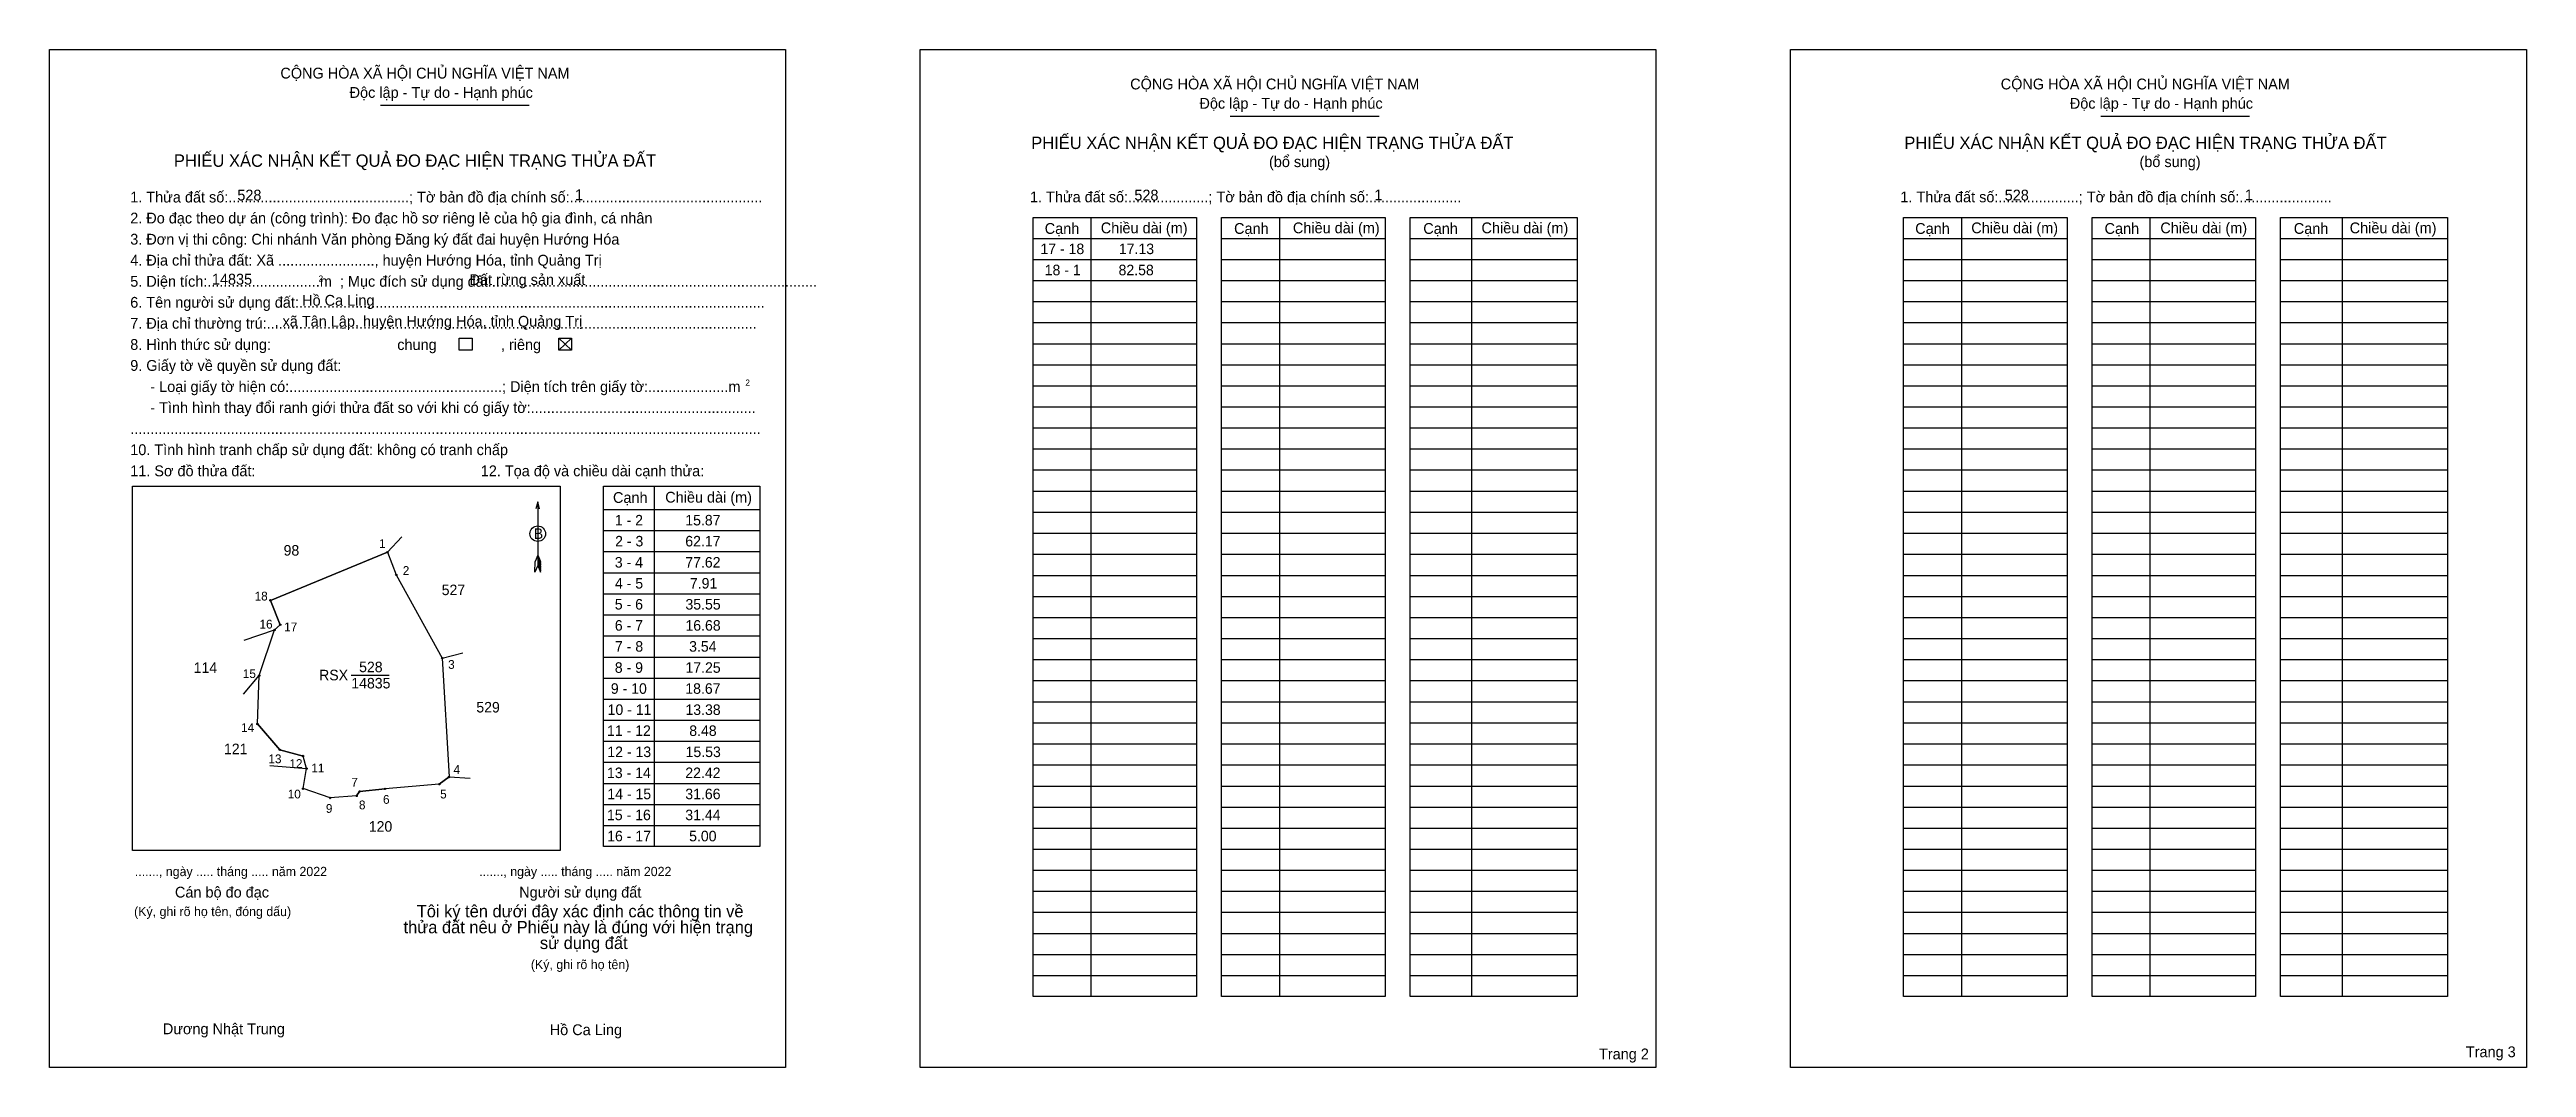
# Model space of a CAD drawing. Extents: x 543540 to 545157, y 1837624 to 1838289.
import ezdxf

# ---------------------------------------------------------------- set-up
doc = ezdxf.new("R2010")
doc.units = 0
for name, color, linetype in [('Level 1', 7, 'Continuous'), ('Level 10', 7, 'Continuous'), ('Level 11', 7, 'Continuous'), ('Level 13', 7, 'Continuous'), ('Level 2', 7, 'Continuous'), ('Level 25', 7, 'Continuous'), ('Level 27', 7, 'Continuous'), ('Level 36', 7, 'Continuous'), ('Level 48', 7, 'Continuous'), ('Level 50', 7, 'Continuous'), ('Level 52', 7, 'Continuous'), ('Level 55', 7, 'Continuous'), ('Level 6', 7, 'Continuous'), ('Level 9', 7, 'Continuous')]:
    doc.layers.add(name, color=color, linetype=linetype)

msp = doc.modelspace()

# ---------------------------------------------------------------- linework, layer by layer
at = {"layer": 'Level 1'}
for p, q in [((543540.1, 1838288.8), (543540.1, 1838288.8)), ((544108.3, 1838288.8), (544108.3, 1838288.8)), ((543756.1, 1838252.5), (543853.3, 1838252.5)), ((544310.8, 1838245.4), (544408, 1838245.4)), ((544879, 1838245.4), (544976.1, 1838245.4)), ((544219.9, 1838179.3), (544219.9, 1837670.7)), ((544342.9, 1838179.3), (544342.9, 1837670.7)), ((544468.3, 1838179.3), (544468.3, 1837670.7)), ((544788, 1838179.3), (544788, 1837670.7)), ((544911.1, 1838179.3), (544911.1, 1837670.7)), ((545036.5, 1838179.3), (545036.5, 1837670.7)), ((544182.1, 1838165.6), (544288.8, 1838165.6)), ((544305.1, 1838165.6), (544411.9, 1838165.6)), ((544428.2, 1838165.6), (544537.3, 1838165.6)), ((544750.2, 1838165.6), (544857, 1838165.6)), ((544873.3, 1838165.6), (544980.1, 1838165.6)), ((544996.4, 1838165.6), (545105.4, 1838165.6)), ((544182.1, 1838151.8), (544288.8, 1838151.8)), ((544305.1, 1838151.8), (544411.9, 1838151.8)), ((544428.2, 1838151.8), (544537.3, 1838151.8)), ((544750.2, 1838151.8), (544857, 1838151.8)), ((544873.3, 1838151.8), (544980.1, 1838151.8)), ((544996.4, 1838151.8), (545105.4, 1838151.8)), ((544182.1, 1838138.1), (544288.8, 1838138.1)), ((544182.1, 1838124.3), (544288.8, 1838124.3)), ((544305.1, 1838138.1), (544411.9, 1838138.1)), ((544305.1, 1838124.3), (544411.9, 1838124.3)), ((544428.2, 1838138.1), (544537.3, 1838138.1)), ((544428.2, 1838124.3), (544537.3, 1838124.3)), ((544750.2, 1838138.1), (544857, 1838138.1)), ((544750.2, 1838124.3), (544857, 1838124.3)), ((544873.3, 1838138.1), (544980.1, 1838138.1)), ((544873.3, 1838124.3), (544980.1, 1838124.3)), ((544996.4, 1838138.1), (545105.4, 1838138.1)), ((544996.4, 1838124.3), (545105.4, 1838124.3)), ((544182.1, 1838110.6), (544288.8, 1838110.6)), ((544305.1, 1838110.6), (544411.9, 1838110.6)), ((544428.2, 1838110.6), (544537.3, 1838110.6)), ((544750.2, 1838110.6), (544857, 1838110.6)), ((544873.3, 1838110.6), (544980.1, 1838110.6)), ((544996.4, 1838110.6), (545105.4, 1838110.6)), ((543872.5, 1838100.4), (543880.8, 1838092.7)), ((543872.5, 1838092.7), (543880.8, 1838100.4)), ((544182.1, 1838096.8), (544288.8, 1838096.8)), ((544305.1, 1838096.8), (544411.9, 1838096.8)), ((544428.2, 1838096.8), (544537.3, 1838096.8)), ((544750.2, 1838096.8), (544857, 1838096.8)), ((544873.3, 1838096.8), (544980.1, 1838096.8)), ((544996.4, 1838096.8), (545105.4, 1838096.8)), ((544182.1, 1838083.1), (544288.8, 1838083.1)), ((544305.1, 1838083.1), (544411.9, 1838083.1)), ((544428.2, 1838083.1), (544537.3, 1838083.1)), ((544750.2, 1838083.1), (544857, 1838083.1)), ((544873.3, 1838083.1), (544980.1, 1838083.1)), ((544996.4, 1838083.1), (545105.4, 1838083.1)), ((544182.1, 1838069.3), (544288.8, 1838069.3)), ((544305.1, 1838069.3), (544411.9, 1838069.3)), ((544428.2, 1838069.3), (544537.3, 1838069.3)), ((544750.2, 1838069.3), (544857, 1838069.3)), ((544873.3, 1838069.3), (544980.1, 1838069.3)), ((544996.4, 1838069.3), (545105.4, 1838069.3)), ((544182.1, 1838055.6), (544288.8, 1838055.6)), ((544182.1, 1838041.8), (544288.8, 1838041.8)), ((544305.1, 1838055.6), (544411.9, 1838055.6)), ((544305.1, 1838041.8), (544411.9, 1838041.8)), ((544428.2, 1838055.6), (544537.3, 1838055.6)), ((544428.2, 1838041.8), (544537.3, 1838041.8)), ((544750.2, 1838055.6), (544857, 1838055.6)), ((544750.2, 1838041.8), (544857, 1838041.8)), ((544873.3, 1838055.6), (544980.1, 1838055.6)), ((544873.3, 1838041.8), (544980.1, 1838041.8)), ((544996.4, 1838055.6), (545105.4, 1838055.6)), ((544996.4, 1838041.8), (545105.4, 1838041.8)), ((544182.1, 1838028.1), (544288.8, 1838028.1)), ((544305.1, 1838028.1), (544411.9, 1838028.1)), ((544428.2, 1838028.1), (544537.3, 1838028.1)), ((544750.2, 1838028.1), (544857, 1838028.1)), ((544873.3, 1838028.1), (544980.1, 1838028.1)), ((544996.4, 1838028.1), (545105.4, 1838028.1)), ((544182.1, 1838014.4), (544288.8, 1838014.4)), ((544305.1, 1838014.4), (544411.9, 1838014.4)), ((544428.2, 1838014.4), (544537.3, 1838014.4)), ((544750.2, 1838014.4), (544857, 1838014.4)), ((544873.3, 1838014.4), (544980.1, 1838014.4)), ((544996.4, 1838014.4), (545105.4, 1838014.4)), ((543594.2, 1838003.8), (543594.2, 1838003.8)), ((543858.8, 1837993.6), (543858.8, 1837952)), ((543934.7, 1838003.9), (543934.7, 1837768.6)), ((544182.1, 1838000.6), (544288.8, 1838000.6)), ((544305.1, 1838000.6), (544411.9, 1838000.6)), ((544428.2, 1838000.6), (544537.3, 1838000.6)), ((544750.2, 1838000.6), (544857, 1838000.6)), ((544873.3, 1838000.6), (544980.1, 1838000.6)), ((544996.4, 1838000.6), (545105.4, 1838000.6)), ((543901.7, 1837988.6), (544003.7, 1837988.6)), ((544182.1, 1837986.9), (544288.8, 1837986.9)), ((544305.1, 1837986.9), (544411.9, 1837986.9)), ((544428.2, 1837986.9), (544537.3, 1837986.9)), ((544750.2, 1837986.9), (544857, 1837986.9)), ((544873.3, 1837986.9), (544980.1, 1837986.9)), ((544996.4, 1837986.9), (545105.4, 1837986.9)), ((543901.7, 1837974.8), (544003.7, 1837974.8)), ((543901.7, 1837961.1), (544003.7, 1837961.1)), ((544182.1, 1837973.1), (544288.8, 1837973.1)), ((544305.1, 1837973.1), (544411.9, 1837973.1)), ((544428.2, 1837973.1), (544537.3, 1837973.1)), ((544750.2, 1837973.1), (544857, 1837973.1)), ((544873.3, 1837973.1), (544980.1, 1837973.1)), ((544996.4, 1837973.1), (545105.4, 1837973.1)), ((543856.9, 1837947.7), (543857, 1837954.6)), ((543858.8, 1837952), (543856.9, 1837947.7)), ((543858.8, 1837958.8), (543857, 1837954.6)), ((543858.8, 1837958.8), (543860.5, 1837954.6)), ((543858.8, 1837958.2), (543860.5, 1837954)), ((543858.8, 1837957.7), (543860.5, 1837953.4)), ((543858.8, 1837957.1), (543860.5, 1837952.8)), ((543858.8, 1837956.4), (543860.5, 1837952.2)), ((543858.8, 1837955.8), (543860.5, 1837951.5)), ((543858.8, 1837955.2), (543860.5, 1837950.9)), ((543858.8, 1837954.7), (543860.6, 1837950.3)), ((543858.8, 1837954.1), (543860.6, 1837949.7)), ((543858.8, 1837953.5), (543860.6, 1837949.1)), ((543858.8, 1837952.9), (543860.6, 1837948.5)), ((543858.8, 1837952), (543860.6, 1837947.7)), ((543860.6, 1837947.7), (543860.5, 1837954.6)), ((543901.7, 1837947.3), (544003.7, 1837947.3)), ((544182.1, 1837959.4), (544288.8, 1837959.4)), ((544182.1, 1837945.6), (544288.8, 1837945.6)), ((544305.1, 1837959.4), (544411.9, 1837959.4)), ((544305.1, 1837945.6), (544411.9, 1837945.6)), ((544428.2, 1837959.4), (544537.3, 1837959.4)), ((544428.2, 1837945.6), (544537.3, 1837945.6)), ((544750.2, 1837959.4), (544857, 1837959.4)), ((544750.2, 1837945.6), (544857, 1837945.6)), ((544873.3, 1837959.4), (544980.1, 1837959.4)), ((544873.3, 1837945.6), (544980.1, 1837945.6)), ((544996.4, 1837959.4), (545105.4, 1837959.4)), ((544996.4, 1837945.6), (545105.4, 1837945.6)), ((543901.7, 1837933.6), (544003.7, 1837933.6)), ((544182.1, 1837931.9), (544288.8, 1837931.9)), ((544305.1, 1837931.9), (544411.9, 1837931.9)), ((544428.2, 1837931.9), (544537.3, 1837931.9)), ((544750.2, 1837931.9), (544857, 1837931.9)), ((544873.3, 1837931.9), (544980.1, 1837931.9)), ((544996.4, 1837931.9), (545105.4, 1837931.9)), ((543901.7, 1837919.8), (544003.7, 1837919.8)), ((544182.1, 1837918.1), (544288.8, 1837918.1)), ((544305.1, 1837918.1), (544411.9, 1837918.1)), ((544428.2, 1837918.1), (544537.3, 1837918.1)), ((544750.2, 1837918.1), (544857, 1837918.1)), ((544873.3, 1837918.1), (544980.1, 1837918.1)), ((544996.4, 1837918.1), (545105.4, 1837918.1)), ((543901.7, 1837906.1), (544003.7, 1837906.1)), ((544182.1, 1837904.4), (544288.8, 1837904.4)), ((544305.1, 1837904.4), (544411.9, 1837904.4)), ((544428.2, 1837904.4), (544537.3, 1837904.4)), ((544750.2, 1837904.4), (544857, 1837904.4)), ((544873.3, 1837904.4), (544980.1, 1837904.4)), ((544996.4, 1837904.4), (545105.4, 1837904.4)), ((543901.7, 1837892.3), (544003.7, 1837892.3)), ((544182.1, 1837890.6), (544288.8, 1837890.6)), ((544305.1, 1837890.6), (544411.9, 1837890.6)), ((544428.2, 1837890.6), (544537.3, 1837890.6)), ((544750.2, 1837890.6), (544857, 1837890.6)), ((544873.3, 1837890.6), (544980.1, 1837890.6)), ((544996.4, 1837890.6), (545105.4, 1837890.6)), ((543901.7, 1837878.6), (544003.7, 1837878.6)), ((543901.7, 1837864.8), (544003.7, 1837864.8)), ((544182.1, 1837876.9), (544288.8, 1837876.9)), ((544305.1, 1837876.9), (544411.9, 1837876.9)), ((544428.2, 1837876.9), (544537.3, 1837876.9)), ((544750.2, 1837876.9), (544857, 1837876.9)), ((544873.3, 1837876.9), (544980.1, 1837876.9)), ((544996.4, 1837876.9), (545105.4, 1837876.9)), ((543901.7, 1837851.1), (544003.7, 1837851.1)), ((544182.1, 1837863.1), (544288.8, 1837863.1)), ((544182.1, 1837849.4), (544288.8, 1837849.4)), ((544305.1, 1837863.1), (544411.9, 1837863.1)), ((544305.1, 1837849.4), (544411.9, 1837849.4)), ((544428.2, 1837863.1), (544537.3, 1837863.1)), ((544428.2, 1837849.4), (544537.3, 1837849.4)), ((544750.2, 1837863.1), (544857, 1837863.1)), ((544750.2, 1837849.4), (544857, 1837849.4)), ((544873.3, 1837863.1), (544980.1, 1837863.1)), ((544873.3, 1837849.4), (544980.1, 1837849.4)), ((544996.4, 1837863.1), (545105.4, 1837863.1)), ((544996.4, 1837849.4), (545105.4, 1837849.4)), ((543901.7, 1837837.3), (544003.7, 1837837.3)), ((544182.1, 1837835.6), (544288.8, 1837835.6)), ((544305.1, 1837835.6), (544411.9, 1837835.6)), ((544428.2, 1837835.6), (544537.3, 1837835.6)), ((544750.2, 1837835.6), (544857, 1837835.6)), ((544873.3, 1837835.6), (544980.1, 1837835.6)), ((544996.4, 1837835.6), (545105.4, 1837835.6)), ((543901.7, 1837823.6), (544003.7, 1837823.6)), ((544182.1, 1837821.9), (544288.8, 1837821.9)), ((544305.1, 1837821.9), (544411.9, 1837821.9)), ((544428.2, 1837821.9), (544537.3, 1837821.9)), ((544750.2, 1837821.9), (544857, 1837821.9)), ((544873.3, 1837821.9), (544980.1, 1837821.9)), ((544996.4, 1837821.9), (545105.4, 1837821.9)), ((543901.7, 1837809.8), (544003.7, 1837809.8)), ((544182.1, 1837808.1), (544288.8, 1837808.1)), ((544305.1, 1837808.1), (544411.9, 1837808.1)), ((544428.2, 1837808.1), (544537.3, 1837808.1)), ((544750.2, 1837808.1), (544857, 1837808.1)), ((544873.3, 1837808.1), (544980.1, 1837808.1)), ((544996.4, 1837808.1), (545105.4, 1837808.1)), ((543901.7, 1837796.1), (544003.7, 1837796.1)), ((544182.1, 1837794.4), (544288.8, 1837794.4)), ((544305.1, 1837794.4), (544411.9, 1837794.4)), ((544428.2, 1837794.4), (544537.3, 1837794.4)), ((544750.2, 1837794.4), (544857, 1837794.4)), ((544873.3, 1837794.4), (544980.1, 1837794.4)), ((544996.4, 1837794.4), (545105.4, 1837794.4)), ((543901.7, 1837782.3), (544003.7, 1837782.3)), ((544182.1, 1837780.7), (544288.8, 1837780.7)), ((544182.1, 1837766.9), (544288.8, 1837766.9)), ((544305.1, 1837780.7), (544411.9, 1837780.7)), ((544305.1, 1837766.9), (544411.9, 1837766.9)), ((544428.2, 1837780.7), (544537.3, 1837780.7)), ((544428.2, 1837766.9), (544537.3, 1837766.9)), ((544750.2, 1837780.7), (544857, 1837780.7)), ((544750.2, 1837766.9), (544857, 1837766.9)), ((544873.3, 1837780.7), (544980.1, 1837780.7)), ((544873.3, 1837766.9), (544980.1, 1837766.9)), ((544996.4, 1837780.7), (545105.4, 1837780.7)), ((544996.4, 1837766.9), (545105.4, 1837766.9)), ((543873.5, 1837766), (543873.5, 1837766)), ((544182.1, 1837753.2), (544288.8, 1837753.2)), ((544305.1, 1837753.2), (544411.9, 1837753.2)), ((544428.2, 1837753.2), (544537.3, 1837753.2)), ((544750.2, 1837753.2), (544857, 1837753.2)), ((544873.3, 1837753.2), (544980.1, 1837753.2)), ((544996.4, 1837753.2), (545105.4, 1837753.2)), ((544182.1, 1837739.4), (544288.8, 1837739.4)), ((544305.1, 1837739.4), (544411.9, 1837739.4)), ((544428.2, 1837739.4), (544537.3, 1837739.4)), ((544750.2, 1837739.4), (544857, 1837739.4)), ((544873.3, 1837739.4), (544980.1, 1837739.4)), ((544996.4, 1837739.4), (545105.4, 1837739.4)), ((544182.1, 1837725.7), (544288.8, 1837725.7)), ((544305.1, 1837725.7), (544411.9, 1837725.7)), ((544428.2, 1837725.7), (544537.3, 1837725.7)), ((544750.2, 1837725.7), (544857, 1837725.7)), ((544873.3, 1837725.7), (544980.1, 1837725.7)), ((544996.4, 1837725.7), (545105.4, 1837725.7)), ((544182.1, 1837711.9), (544288.8, 1837711.9)), ((544305.1, 1837711.9), (544411.9, 1837711.9)), ((544428.2, 1837711.9), (544537.3, 1837711.9)), ((544750.2, 1837711.9), (544857, 1837711.9)), ((544873.3, 1837711.9), (544980.1, 1837711.9)), ((544996.4, 1837711.9), (545105.4, 1837711.9)), ((544182.1, 1837698.2), (544288.8, 1837698.2)), ((544305.1, 1837698.2), (544411.9, 1837698.2)), ((544428.2, 1837698.2), (544537.3, 1837698.2)), ((544750.2, 1837698.2), (544857, 1837698.2)), ((544873.3, 1837698.2), (544980.1, 1837698.2)), ((544996.4, 1837698.2), (545105.4, 1837698.2)), ((544182.1, 1837684.4), (544288.8, 1837684.4)), ((544305.1, 1837684.4), (544411.9, 1837684.4)), ((544428.2, 1837684.4), (544537.3, 1837684.4)), ((544750.2, 1837684.4), (544857, 1837684.4)), ((544873.3, 1837684.4), (544980.1, 1837684.4)), ((544996.4, 1837684.4), (545105.4, 1837684.4)), ((544020.5, 1837624.4), (544020.5, 1837624.4)), ((544588.7, 1837624.4), (544588.7, 1837624.4))]:
    msp.add_line(p, q, dxfattribs=at)
for points in [[(544182.1, 1838179.3), (544288.8, 1838179.3), (544288.8, 1837670.7), (544182.1, 1837670.7)], [(544305.1, 1838179.3), (544411.9, 1838179.3), (544411.9, 1837670.7), (544305.1, 1837670.7)], [(544428.2, 1838179.3), (544537.3, 1838179.3), (544537.3, 1837670.7), (544428.2, 1837670.7)], [(544750.2, 1838179.3), (544857, 1838179.3), (544857, 1837670.7), (544750.2, 1837670.7)], [(544873.3, 1838179.3), (544980.1, 1838179.3), (544980.1, 1837670.7), (544873.3, 1837670.7)], [(544996.4, 1838179.3), (545105.4, 1838179.3), (545105.4, 1837670.7), (544996.4, 1837670.7)], [(543594.2, 1838003.8), (543873.5, 1838003.8), (543873.5, 1837766), (543594.2, 1837766)], [(543901.7, 1838003.9), (544003.7, 1838003.9), (544003.7, 1837768.6), (543901.7, 1837768.6)]]:
    msp.add_lwpolyline(points, close=True, dxfattribs=at)
msp.add_lwpolyline([(543859.9, 1837989.1), (543858.8, 1837993.6), (543857.6, 1837989.1)], dxfattribs=at)
msp.add_circle((543858.8, 1837972.8), 5.07, dxfattribs=at)
at = {"layer": 'Level 10'}
msp.add_lwpolyline([(543684.3, 1837929.3), (543760.7, 1837960.7), (543766.4, 1837945.9), (543796.5, 1837891.5), (543800.9, 1837814), (543794.5, 1837809.3), (543759.1, 1837806.2), (543742.5, 1837804.6), (543740.5, 1837801.7), (543723.3, 1837800.3), (543705.6, 1837806.4), (543707.9, 1837819.5), (543705.6, 1837827.7), (543690.5, 1837831.7), (543675.8, 1837848.6), (543677, 1837880.2), (543687, 1837910), (543690.7, 1837913.4)], close=True, dxfattribs=at)
at = {"layer": 'Level 11'}
for centre in [(543760.7, 1837960.7), (543766.4, 1837945.9), (543684.3, 1837929.3), (543684.3, 1837929.3), (543690.7, 1837913.4), (543687, 1837910), (543677, 1837880.2), (543796.5, 1837891.5), (543675.8, 1837848.6), (543690.5, 1837831.7), (543705.6, 1837827.7), (543707.9, 1837819.5), (543705.6, 1837806.4), (543723.3, 1837800.3), (543740.5, 1837801.7), (543742.5, 1837804.6), (543759.1, 1837806.2), (543794.5, 1837809.3), (543800.9, 1837814)]:
    msp.add_circle(centre, 0.458, dxfattribs=at)
at = {"layer": 'Level 2'}
for points in [[(543540.1, 1838288.8), (544020.5, 1838288.8), (544020.5, 1837624.4), (543540.1, 1837624.4)], [(544108.3, 1838288.8), (544588.7, 1838288.8), (544588.7, 1837624.4), (544108.3, 1837624.4)], [(544676.5, 1838288.8), (545156.9, 1838288.8), (545156.9, 1837624.4), (544676.5, 1837624.4)]]:
    msp.add_lwpolyline(points, close=True, dxfattribs=at)
at = {"layer": 'Level 25'}
for p, q in [((543760.7, 1837960.7), (543684.3, 1837929.3)), ((543684.3, 1837929.3), (543690.7, 1837913.4)), ((543675.8, 1837848.6), (543690.5, 1837831.7)), ((543690.5, 1837831.7), (543705.6, 1837827.7)), ((543740.5, 1837801.7), (543742.5, 1837804.6)), ((543742.5, 1837804.6), (543759.1, 1837806.2)), ((543794.5, 1837809.3), (543800.9, 1837814))]:
    msp.add_line(p, q, dxfattribs=at)
at = {"layer": 'Level 27'}
for p, q in [((543760.7, 1837960.7), (543770.1, 1837970.8)), ((543796.5, 1837891.5), (543809.8, 1837895)), ((543800.9, 1837814), (543814.6, 1837813.2))]:
    msp.add_line(p, q, dxfattribs=at)
at = {"layer": 'Level 50'}
for points in [[(543807.6, 1838100.4), (543815.9, 1838100.4), (543815.9, 1838092.7), (543807.6, 1838092.7)], [(543872.5, 1838100.4), (543880.8, 1838100.4), (543880.8, 1838092.7), (543872.5, 1838092.7)]]:
    msp.add_lwpolyline(points, close=True, dxfattribs=at)
at = {"layer": 'Level 9'}
for p, q in [((543667.2, 1837903.3), (543687, 1837910)), ((543666.8, 1837868.1), (543677, 1837880.2)), ((543737.1, 1837880.5), (543761.9, 1837880.5)), ((543683.9, 1837821.6), (543707.9, 1837819.5))]:
    msp.add_line(p, q, dxfattribs=at)

# ---------------------------------------------------------------- texts
at = {"layer": 'Level 1'}
for s, height, p in [('CỘNG HÒA XÃ HỘI CHỦ NGHĨA VIỆT NAM', 7.056, (543690.8, 1838269.9)), ('CỘNG HÒA XÃ HỘI CHỦ NGHĨA VIỆT NAM', 7.056, (544245.5, 1838262.8)), ('CỘNG HÒA XÃ HỘI CHỦ NGHĨA VIỆT NAM', 7.056, (544813.7, 1838262.8)), ('Độc lập - Tự do - Hạnh phúc', 7.056, (543736, 1838257.3)), ('Độc lập - Tự do - Hạnh phúc', 7.056, (544290.7, 1838250.2)), ('Độc lập - Tự do - Hạnh phúc', 7.056, (544858.8, 1838250.2)), ('PHIẾU XÁC NHẬN KẾT QUẢ ĐO ĐẠC HIỆN TRẠNG THỬA ĐẤT', 8.065, (543621.3, 1838212.3)), ('PHIẾU XÁC NHẬN KẾT QUẢ ĐO ĐẠC HIỆN TRẠNG THỬA ĐẤT', 8.065, (544180.9, 1838223.9)), ('(bổ sung)', 7.06, (544336.1, 1838212.1)), ('PHIẾU XÁC NHẬN KẾT QUẢ ĐO ĐẠC HIỆN TRẠNG THỬA ĐẤT', 8.065, (544750.8, 1838223.9)), ('(bổ sung)', 7.06, (544904.3, 1838212.1)), ('1. Thửa đất số:.............................................; Tờ bản đồ địa chính số:................................................', 7.0563, (543592.8, 1838189)), ('1. Thửa đất số:....................; Tờ bản đồ địa chính số:.......................', 7.056, (544180.1, 1838189.1)), ('1. Thửa đất số:....................; Tờ bản đồ địa chính số:.......................', 7.056, (544748.2, 1838189.1)), ('2. Đo đạc theo dự án (công trình): Đo đạc hồ sơ riêng lẻ của hộ gia đình, cá nhân', 7.056, (543592.8, 1838175.3)), ('Cạnh', 7.06, (544189.7, 1838168.5)), ('Chiều dài (m)', 7.056, (544226.3, 1838168.9)), ('Cạnh', 7.06, (544313.3, 1838168.5)), ('Chiều dài (m)', 7.056, (544351.7, 1838168.9)), ('Cạnh', 7.06, (544436.8, 1838168.5)), ('Chiều dài (m)', 7.056, (544474.8, 1838168.9)), ('Cạnh', 7.06, (544757.9, 1838168.5)), ('Chiều dài (m)', 7.056, (544794.5, 1838168.9)), ('Cạnh', 7.06, (544881.5, 1838168.5)), ('Chiều dài (m)', 7.056, (544917.9, 1838168.9)), ('Cạnh', 7.06, (545005, 1838168.5)), ('Chiều dài (m)', 7.056, (545041.5, 1838168.9)), ('4. Địa chỉ thửa đất: Xã ........................, huyện Hướng Hóa, tỉnh Quảng Trị', 7.056, (543592.8, 1838147.8)), ('3. Đơn vị thi công: Chi nhánh Văn phòng Đăng ký đất đai huyện Hướng Hóa', 7.056, (543592.8, 1838161.5)), ('5. Diện tích:............................m  ; Mục đích sử dụng đất:.................................................................................', 7.0563, (543592.8, 1838134)), ('2', 4.03, (543715.7, 1838137.3)), ('6. Tên người sử dụng đất:....................................................................................................................', 7.0563, (543592.8, 1838120.3)), ('7. Địa chỉ thường trú:..........................................................................................................................', 7.0563, (543592.8, 1838106.6)), ('chung                , riêng', 7.056, (543767.1, 1838092.7)), ('9. Giấy tờ về quyền sử dụng đất:', 7.056, (543592.8, 1838079.1)), ('2', 4.03, (543994.3, 1838069.4)), ('     - Loại giấy tờ hiện có:.....................................................; Diện tích trên giấy tờ:....................m', 7.0563, (543592.8, 1838065.3)), ('     - Tình hình thay đổi ranh giới thửa đất so với khi có giấy tờ:........................................................', 7.0563, (543592.8, 1838051.6)), ('10. Tình hình tranh chấp sử dụng đất: không có tranh chấp', 7.056, (543592.8, 1838024.1)), ('.............................................................................................................................................................', 7.0563, (543592.8, 1838037.8)), ('11. Sơ đồ thửa đất:', 7.056, (543592.8, 1838010.3)), ('12. Tọa độ và chiều dài cạnh thửa:', 7.056, (543821.6, 1838010.3)), ('Cạnh', 7.06, (543907.9, 1837992.9)), ('Chiều dài (m)', 7.056, (543942, 1837993.1)), ('B', 6.87, (543856.2, 1837969.4)), ('......., ngày ..... tháng ..... năm 2022', 6.049, (543595.8, 1837749.3)), ('......., ngày ..... tháng ..... năm 2022', 6.049, (543820.6, 1837749.3)), ('Cán bộ đo đạc', 7.056, (543622, 1837735.3)), ('Người sử dụng đất', 7.056, (543846.7, 1837735.3)), ('(Ký, ghi rõ họ tên, đóng dấu)', 6.049, (543595.3, 1837723.2)), ('thửa đất nêu ở Phiếu này là đúng với hiện trạng', 8.019, (543771.2, 1837712)), ('Tôi ký tên dưới đây xác định các thông tin về', 8.019, (543779.8, 1837722.4)), ('sử dụng đất', 8.019, (543860.2, 1837701.7)), ('(Ký, ghi rõ họ tên)', 6.049, (543854.3, 1837688.6)), ('Dương Nhật Trung', 7.056, (543614.1, 1837646.1)), ('Trang 3', 7.06, (545117.3, 1837631.1)), ('Trang 2', 7.06, (544551.5, 1837629.7))]:
    msp.add_text(s, height=height, dxfattribs=at).set_placement(p)
at = {"layer": 'Level 13'}
for s, p in [('RSX', (543716.1, 1837877.1)), ('528', (543742.2, 1837882.4)), ('14835', (543737.1, 1837871.8))]:
    msp.add_text(s, height=6.87, dxfattribs=at).set_placement(p)
at = {"layer": 'Level 36'}
for s, p in [('98', (543692.9, 1837958.5)), ('527', (543796.1, 1837932.7)), ('114', (543634.2, 1837881.9)), ('529', (543818.7, 1837856.1)), ('121', (543654, 1837828.9)), ('120', (543748.5, 1837778.3))]:
    msp.add_text(s, height=6.87, dxfattribs=at).set_placement(p)
at = {"layer": 'Level 48'}
msp.add_text('8. Hình thức sử dụng:', height=7.057, dxfattribs=at).set_placement((543592.8, 1838092.8))
at = {"layer": 'Level 52'}
for s, p in [('17 - 18', (544186.9, 1838155.3)), ('17.13', (544238.1, 1838155.3)), ('18 - 1', (544189.7, 1838141.5)), ('82.58', (544237.9, 1838141.5)), ('1 - 2', (543909.1, 1837978.2)), ('15.87', (543955.1, 1837978.2)), ('2 - 3', (543909.3, 1837964.5)), ('62.17', (543955.1, 1837964.5)), ('3 - 4', (543909.1, 1837950.7)), ('77.62', (543955.1, 1837950.7)), ('4 - 5', (543909.2, 1837937)), ('5 - 6', (543909.1, 1837923.3)), ('35.55', (543955.2, 1837923.3)), ('7.91', (543958.1, 1837937)), ('6 - 7', (543909.1, 1837909.5)), ('16.68', (543955.2, 1837909.5)), ('7 - 8', (543909.2, 1837895.8)), ('3.54', (543957.6, 1837895.8)), ('8 - 9', (543909.1, 1837882)), ('17.25', (543955.2, 1837882)), ('9 - 10', (543906.5, 1837868.3)), ('18.67', (543955.1, 1837868.3)), ('11 - 12', (543904, 1837840.8)), ('10 - 11', (543904.4, 1837854.5)), ('13.38', (543955.2, 1837854.5)), ('8.48', (543957.7, 1837840.8)), ('12 - 13', (543904.2, 1837827)), ('15.53', (543955.3, 1837827)), ('13 - 14', (543904, 1837813.3)), ('22.42', (543955.1, 1837813.3)), ('14 - 15', (543904.2, 1837799.5)), ('31.66', (543955.1, 1837799.5)), ('15 - 16', (543904, 1837785.8)), ('31.44', (543955.1, 1837785.8)), ('16 - 17', (543904.1, 1837772)), ('5.00', (543957.6, 1837772))]:
    msp.add_text(s, height=6.87, dxfattribs=at).set_placement(p)
at = {"layer": 'Level 55'}
for s, p in [('1', (543760.6, 1837960.7)), ('2', (543766.3, 1837945.9)), ('18', (543684.2, 1837929.3)), ('17', (543690.5, 1837913.4)), ('16', (543686.9, 1837910)), ('15', (543676.9, 1837880.2)), ('3', (543796.4, 1837891.5)), ('14', (543675.6, 1837848.6)), ('13', (543690.4, 1837831.7)), ('12', (543705.4, 1837827.7)), ('11', (543707.7, 1837819.5)), ('10', (543705.5, 1837806.4)), ('9', (543723.2, 1837800.3)), ('8', (543740.4, 1837801.7)), ('7', (543742.4, 1837804.6)), ('6', (543759, 1837806.2)), ('5', (543794.4, 1837809.3)), ('4', (543800.8, 1837814))]:
    msp.add_text(s, height=0.229, dxfattribs=at).set_placement(p)
at = {"layer": 'Level 6'}
for s, height, p in [('528', 7.06, (543662.7, 1838190.3)), ('1', 7.06, (543883.1, 1838190.5)), ('528', 7.06, (544248.2, 1838190.3)), ('1', 7.06, (544404.9, 1838190.4)), ('528', 7.06, (544816.3, 1838190.3)), ('1', 7.06, (544973.1, 1838190.4)), ('14835', 7.06, (543646.1, 1838135.4)), ('Đất rừng sản xuất', 7.057, (543814.3, 1838135.1)), ('Hồ Ca Ling', 7.06, (543705, 1838121.6)), (', xã Tân Lập, huyện Hướng Hóa, tỉnh Quảng Trị', 7.057, (543687, 1838107.9)), ('Hồ Ca Ling', 7.06, (543866.6, 1837645.5))]:
    msp.add_text(s, height=height, dxfattribs=at).set_placement(p)
at = {"layer": 'Level 9'}
for s, p in [('1', (543755.2, 1837963.5)), ('2', (543770.7, 1837945.9)), ('18', (543674, 1837929.2)), ('16', (543677.2, 1837910.9)), ('17', (543693.3, 1837909.1)), ('15', (543666.3, 1837878.6)), ('3', (543800.3, 1837884.6)), ('14', (543665.2, 1837843.4)), ('13', (543683, 1837823)), ('12', (543696.7, 1837819.9)), ('11', (543711, 1837817)), ('4', (543803.8, 1837816)), ('10', (543695.6, 1837800)), ('7', (543737.1, 1837807.7)), ('8', (543742.1, 1837792.9)), ('6', (543757.8, 1837796.5)), ('5', (543795.1, 1837800)), ('9', (543720.5, 1837790.6))]:
    msp.add_text(s, height=5.73, dxfattribs=at).set_placement(p)

doc.saveas('drawing.dxf')
